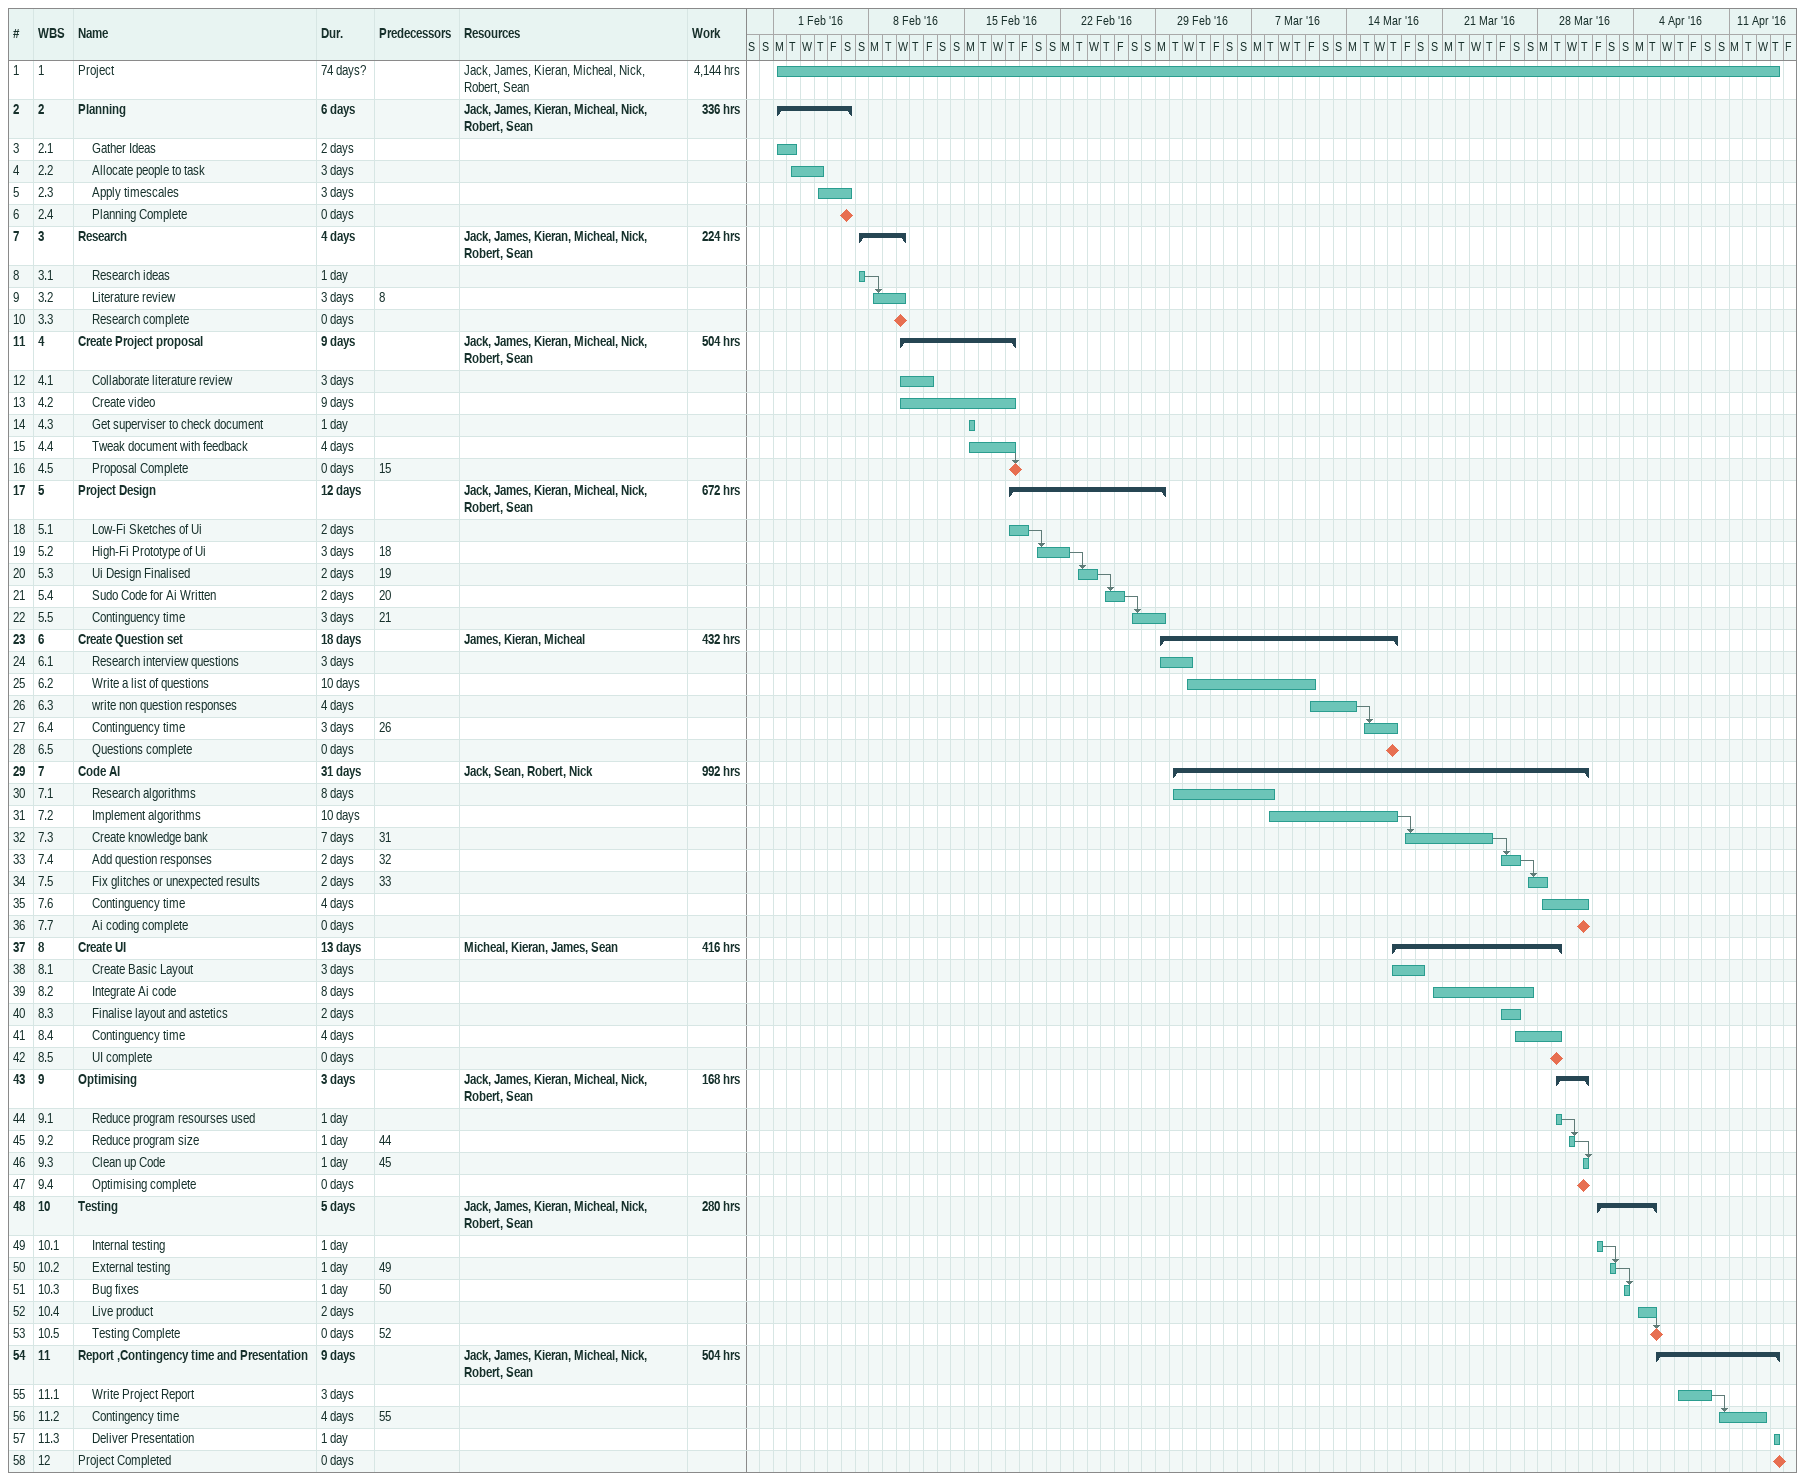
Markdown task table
| ID | WBS | Task | Duration | Start | Finish | Predecessors | Resources | Work (h) |
|---|---|---|---|---|---|---|---|---|
| 1 | 1 | Project | 74d? | 2016-02-01 | 2016-04-14 |  | Jack, James, Kieran, Micheal, Nick, Robert, Sean | 4144 |
| 2 | 2 | **Planning** | 6d | 2016-02-01 | 2016-02-06 |  | Jack, James, Kieran, Micheal, Nick, Robert, Sean | 336 |
| 3 | 2.1 | Gather Ideas | 2d | 2016-02-01 | 2016-02-02 |  |  |  |
| 4 | 2.2 | Allocate people to task | 3d | 2016-02-02 | 2016-02-04 |  |  |  |
| 5 | 2.3 | Apply timescales | 3d | 2016-02-04 | 2016-02-06 |  |  |  |
| 6 | 2.4 | Planning Complete | 0d | 2016-02-06 | 2016-02-06 |  |  |  |
| 7 | 3 | **Research** | 4d | 2016-02-07 | 2016-02-10 |  | Jack, James, Kieran, Micheal, Nick, Robert, Sean | 224 |
| 8 | 3.1 | Research ideas | 1d | 2016-02-07 | 2016-02-07 |  |  |  |
| 9 | 3.2 | Literature review | 3d | 2016-02-08 | 2016-02-10 | 8 |  |  |
| 10 | 3.3 | Research complete | 0d | 2016-02-10 | 2016-02-10 |  |  |  |
| 11 | 4 | **Create Project proposal** | 9d | 2016-02-10 | 2016-02-18 |  | Jack, James, Kieran, Micheal, Nick, Robert, Sean | 504 |
| 12 | 4.1 | Collaborate literature review | 3d | 2016-02-10 | 2016-02-12 |  |  |  |
| 13 | 4.2 | Create video | 9d | 2016-02-10 | 2016-02-18 |  |  |  |
| 14 | 4.3 | Get superviser to check document | 1d | 2016-02-15 | 2016-02-15 |  |  |  |
| 15 | 4.4 | Tweak document with feedback | 4d | 2016-02-15 | 2016-02-18 |  |  |  |
| 16 | 4.5 | Proposal Complete | 0d | 2016-02-18 | 2016-02-18 | 15 |  |  |
| 17 | 5 | **Project Design** | 12d | 2016-02-18 | 2016-02-29 |  | Jack, James, Kieran, Micheal, Nick, Robert, Sean | 672 |
| 18 | 5.1 | Low-Fi Sketches of Ui | 2d | 2016-02-18 | 2016-02-19 |  |  |  |
| 19 | 5.2 | High-Fi Prototype of Ui | 3d | 2016-02-20 | 2016-02-22 | 18 |  |  |
| 20 | 5.3 | Ui Design Finalised | 2d | 2016-02-23 | 2016-02-24 | 19 |  |  |
| 21 | 5.4 | Sudo Code for Ai Written | 2d | 2016-02-25 | 2016-02-26 | 20 |  |  |
| 22 | 5.5 | Continguency time | 3d | 2016-02-27 | 2016-02-29 | 21 |  |  |
| 23 | 6 | **Create Question set** | 18d | 2016-02-29 | 2016-03-17 |  | James, Kieran, Micheal | 432 |
| 24 | 6.1 | Research interview questions | 3d | 2016-02-29 | 2016-03-02 |  |  |  |
| 25 | 6.2 | Write a list of questions | 10d | 2016-03-02 | 2016-03-11 |  |  |  |
| 26 | 6.3 | write non question responses | 4d | 2016-03-11 | 2016-03-14 |  |  |  |
| 27 | 6.4 | Continguency time | 3d | 2016-03-15 | 2016-03-17 | 26 |  |  |
| 28 | 6.5 | Questions complete | 0d | 2016-03-17 | 2016-03-17 |  |  |  |
| 29 | 7 | **Code AI** | 31d | 2016-03-01 | 2016-03-31 |  | Jack, Sean, Robert, Nick | 992 |
| 30 | 7.1 | Research algorithms | 8d | 2016-03-01 | 2016-03-08 |  |  |  |
| 31 | 7.2 | Implement algorithms | 10d | 2016-03-08 | 2016-03-17 |  |  |  |
| 32 | 7.3 | Create knowledge bank | 7d | 2016-03-18 | 2016-03-24 | 31 |  |  |
| 33 | 7.4 | Add question responses | 2d | 2016-03-25 | 2016-03-26 | 32 |  |  |
| 34 | 7.5 | Fix glitches or unexpected results | 2d | 2016-03-27 | 2016-03-28 | 33 |  |  |
| 35 | 7.6 | Continguency time | 4d | 2016-03-28 | 2016-03-31 |  |  |  |
| 36 | 7.7 | Ai coding complete | 0d | 2016-03-31 | 2016-03-31 |  |  |  |
| 37 | 8 | **Create UI** | 13d | 2016-03-17 | 2016-03-29 |  | Micheal, Kieran, James, Sean | 416 |
| 38 | 8.1 | Create Basic Layout | 3d | 2016-03-17 | 2016-03-19 |  |  |  |
| 39 | 8.2 | Integrate Ai code | 8d | 2016-03-20 | 2016-03-27 |  |  |  |
| 40 | 8.3 | Finalise layout and astetics | 2d | 2016-03-25 | 2016-03-26 |  |  |  |
| 41 | 8.4 | Continguency time | 4d | 2016-03-26 | 2016-03-29 |  |  |  |
| 42 | 8.5 | UI complete | 0d | 2016-03-29 | 2016-03-29 |  |  |  |
| 43 | 9 | **Optimising** | 3d | 2016-03-29 | 2016-03-31 |  | Jack, James, Kieran, Micheal, Nick, Robert, Sean | 168 |
| 44 | 9.1 | Reduce program resourses used | 1d | 2016-03-29 | 2016-03-29 |  |  |  |
| 45 | 9.2 | Reduce program size | 1d | 2016-03-30 | 2016-03-30 | 44 |  |  |
| 46 | 9.3 | Clean up Code | 1d | 2016-03-31 | 2016-03-31 | 45 |  |  |
| 47 | 9.4 | Optimising complete | 0d | 2016-03-31 | 2016-03-31 |  |  |  |
| 48 | 10 | **Testing** | 5d | 2016-04-01 | 2016-04-05 |  | Jack, James, Kieran, Micheal, Nick, Robert, Sean | 280 |
| 49 | 10.1 | Internal testing | 1d | 2016-04-01 | 2016-04-01 |  |  |  |
| 50 | 10.2 | External testing | 1d | 2016-04-02 | 2016-04-02 | 49 |  |  |
| 51 | 10.3 | Bug fixes | 1d | 2016-04-03 | 2016-04-03 | 50 |  |  |
| 52 | 10.4 | Live product | 2d | 2016-04-04 | 2016-04-05 |  |  |  |
| 53 | 10.5 | Testing Complete | 0d | 2016-04-05 | 2016-04-05 | 52 |  |  |
| 54 | 11 | **Report ,Contingency time and Presentation** | 9d | 2016-04-05 | 2016-04-14 |  | Jack, James, Kieran, Micheal, Nick, Robert, Sean | 504 |
| 55 | 11.1 | Write Project Report | 3d | 2016-04-07 | 2016-04-09 |  |  |  |
| 56 | 11.2 | Contingency time | 4d | 2016-04-10 | 2016-04-13 | 55 |  |  |
| 57 | 11.3 | Deliver Presentation | 1d | 2016-04-14 | 2016-04-14 |  |  |  |
| 58 | 12 | Project Completed | 0d | 2016-04-14 | 2016-04-14 |  |  |  |
